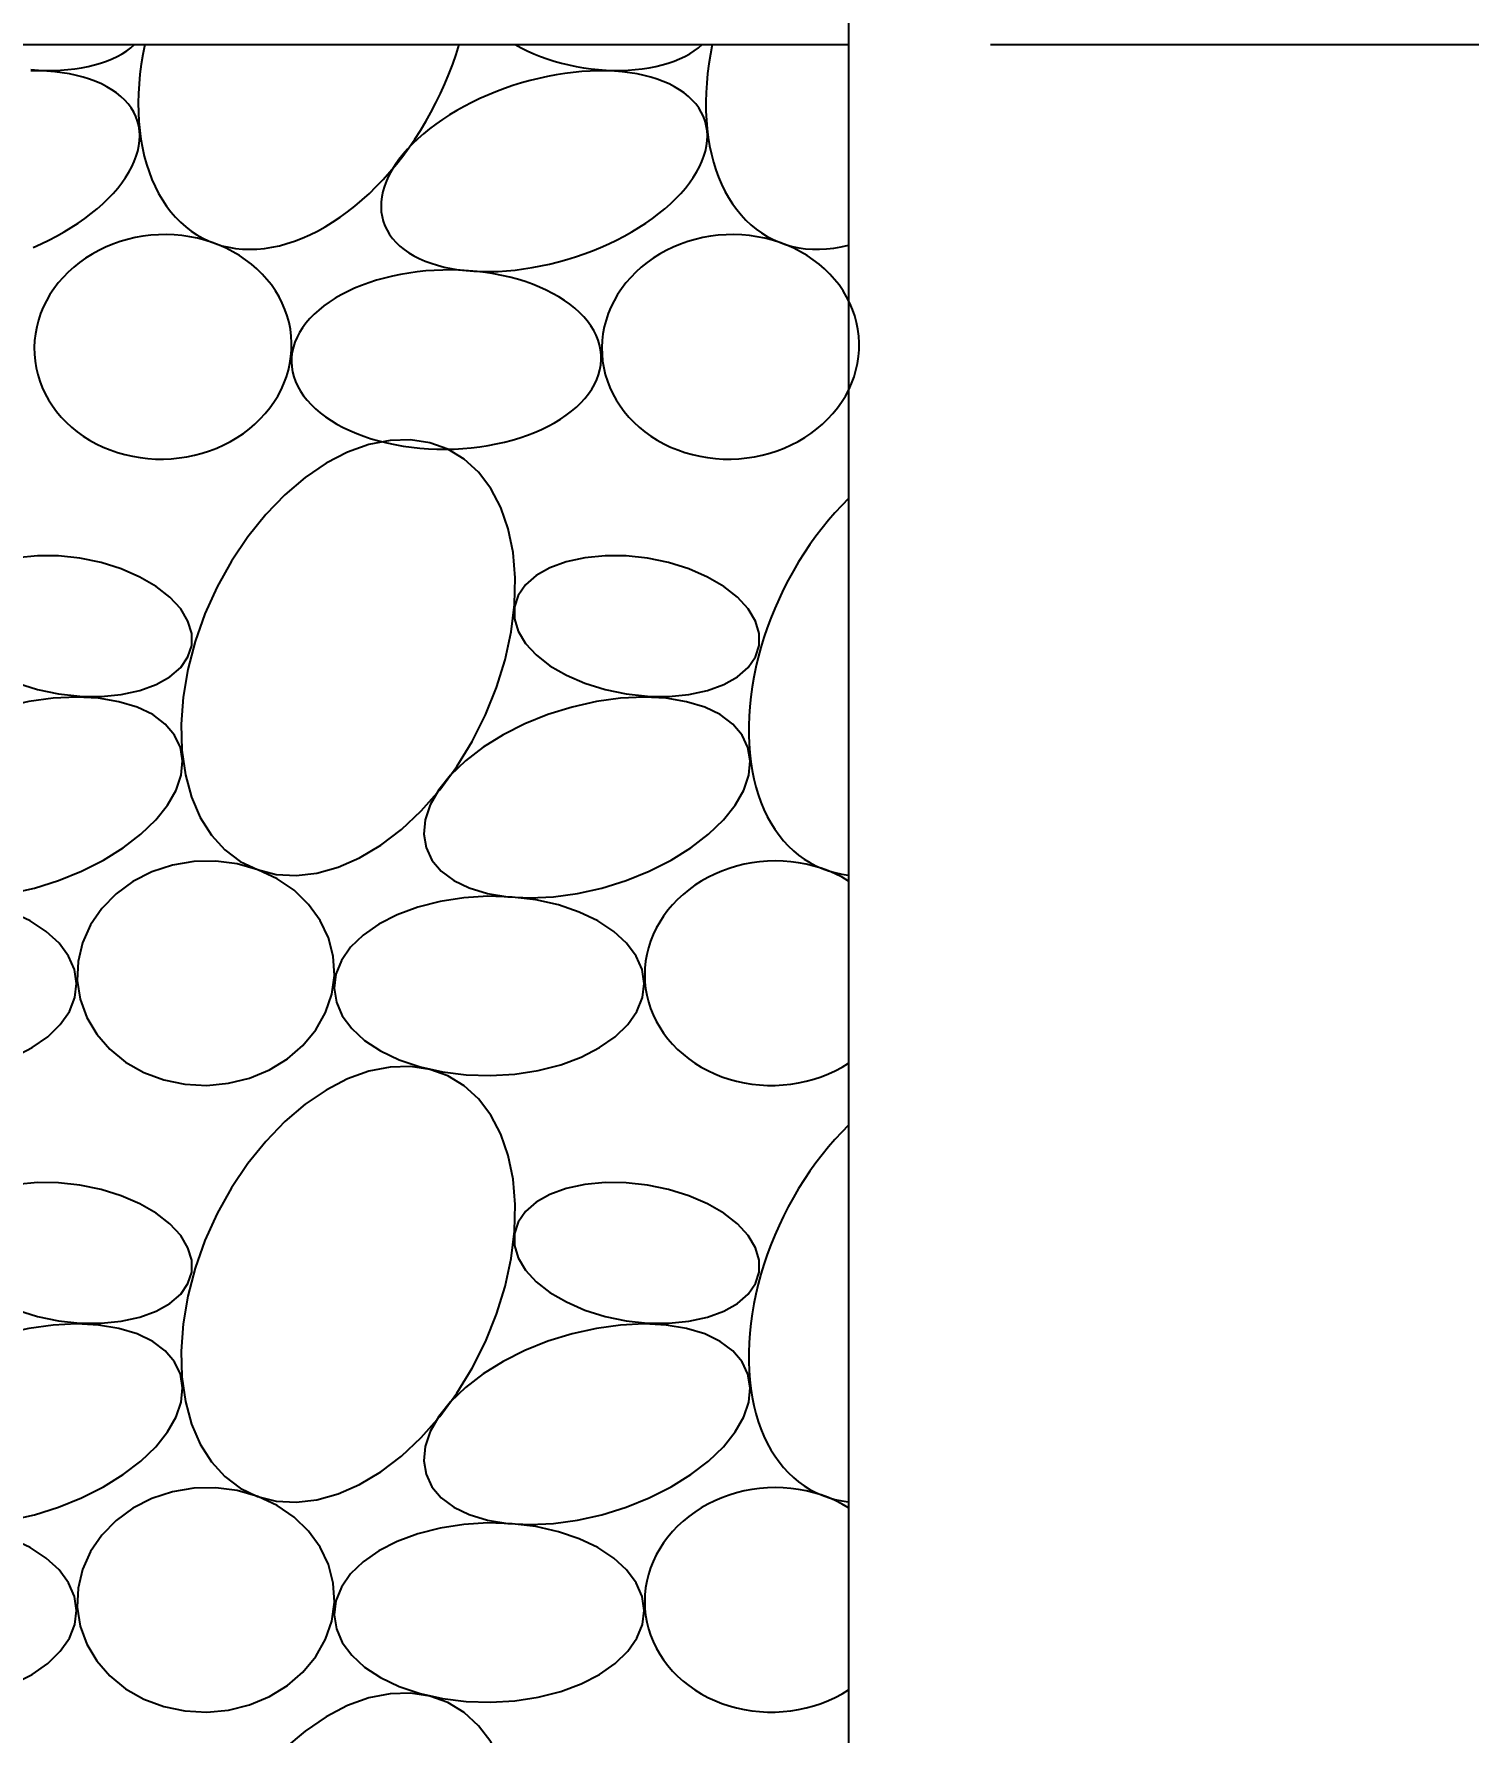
# Model space of a CAD drawing. Extents: x 10 to 698, y 9 to 300.
# Drawn here: x 652.576 to 655.102, y 139.807 to 142.797 of the extents above; entities that cross this region are included whole.
import ezdxf

# ---------------------------------------------------------------- set-up
doc = ezdxf.new("R2010")
doc.units = 0
doc.header["$LTSCALE"] = 0.5
doc.header["$MEASUREMENT"] = 0
doc.layers.get('0').update_dxf_attribs({"linetype": 'CONTINUOUS'})
doc.layers.get('DEFPOINTS').update_dxf_attribs({"linetype": 'CONTINUOUS'})
for name, color, linetype in [('A-ANNO-DIMS', 7, 'CONTINUOUS'), ('A-ANNO-SYMB', 7, 'CONTINUOUS'), ('A-DETL-MCUT', 2, 'CONTINUOUS'), ('A-DETL-PATT', 8, 'CONTINUOUS')]:
    doc.layers.add(name, color=color, linetype=linetype)
doc.styles.add('NOTE', font='romans.shx', dxfattribs={"width": 0.9})
doc.dimstyles.new('A1-8', dxfattribs={"dimscale": 8, "dimtxt": 0.09375, "dimasz": 0.046875, "dimexe": 0.03125, "dimexo": 0.03125, "dimgap": 0.03125, "dimtad": 1, "dimdec": 8, "dimzin": 3, "dimdsep": 46, "dimlunit": 4, "dimtxsty": 'Standard', "dimblk1": 'ARCHTICK', "dimblk2": 'ARCHTICK', "dimsah": 1, "dimcen": 0.09375, "dimclrd": 256, "dimclre": 256, "dimclrt": 256, "dimadec": 0, "dimazin": 0, "dimtfac": 1, "dimtdec": 8, "dimtmove": 2, "dimatfit": 3, "dimldrblk": 'ARCHTICK', "dimfxl": 0, "dimtolj": 1, "dimtzin": 3, "dimarcsym": 0})

# ---------------------------------------------------------------- blocks, each defined once
blk = doc.blocks.new('_ARCHTICK')
at = {"color": 0, "linetype": 'ByBlock'}
blk.add_lwpolyline([(-0.5, -0.5, 0.15, 0.15, 0), (0.5, 0.5, 0.15, 0.15, 0)], format="xyseb", dxfattribs=at)
blk = doc.blocks.new('*D6')
at = {"linetype": 'ByBlock'}
for p, q in [((654.2609, 146.779), (658.3002, 146.779)), ((658.0502, 146.779), (658.0502, 142.779)), ((654.2609, 142.779), (658.3002, 142.779))]:
    blk.add_line(p, q, dxfattribs=at)
at = {"layer": 'DEFPOINTS', "color": 0, "linetype": 'ByBlock'}
for p in [(654.0109, 146.779), (654.0109, 142.779), (658.0502, 142.779)]:
    blk.add_point(p, dxfattribs=at)
at = {"linetype": 'ByBlock', "xscale": 0.375, "yscale": 0.375, "zscale": 0.375}
for p, rotation in [((658.0502, 146.779), 90), ((658.0502, 142.779), 270)]:
    blk.add_blockref('_ARCHTICK', p, dxfattribs=dict(at, rotation=rotation))
at = {"linetype": 'ByBlock', "style": 'NOTE', "width": 0.9}
blk.add_text('4"', height=0.75, rotation=90, dxfattribs=at).set_placement((657.7288, 144.2165))
blk = doc.blocks.new('BATT-01')
at = {"flags": 128}
for points in [[(-0.06648, 0.06741), (-0.07044, 0.06884), (-0.07469, 0.06949), (-0.07917, 0.06935), (-0.0838, 0.06843), (-0.0885, 0.06674), (-0.09321, 0.0643), (-0.09783, 0.06116), (-0.1023, 0.05738), (-0.10654, 0.053), (-0.11048, 0.04811), (-0.11406, 0.04278), (-0.11721, 0.0371), (-0.1199, 0.03117), (-0.12206, 0.02508), (-0.12368, 0.01893), (-0.12471, 0.01282), (-0.12515, 0.00685), (-0.12498, 0.00113), (-0.12421, -0.00426), (-0.12285, -0.00922), (-0.12093, -0.01368), (-0.11847, -0.01756), (-0.11552, -0.0208), (-0.11213, -0.02335), (-0.10834, -0.02515), (-0.10422, -0.0262), (-0.09985, -0.02645), (-0.09529, -0.02592), (-0.09061, -0.02461), (-0.0859, -0.02254), (-0.08122, -0.01975), (-0.07667, -0.01628), (-0.07231, -0.01219), (-0.06821, -0.00755), (-0.06444, -0.00243), (-0.06107, 0.00309), (-0.05814, 0.0089), (-0.05571, 0.01493), (-0.05382, 0.02106), (-0.05249, 0.0272), (-0.05176, 0.03325), (-0.05162, 0.03911), (-0.05209, 0.04467), (-0.05315, 0.04986), (-0.0548, 0.05458), (-0.05699, 0.05876), (-0.0597, 0.06233), (-0.06288, 0.06523)], [(-0.0518, 0.0327), (-0.0518, 0.03004), (-0.05098, 0.02734), (-0.04936, 0.02466), (-0.047, 0.02211), (-0.04397, 0.01974), (-0.04036, 0.01764), (-0.03627, 0.01587), (-0.03184, 0.01448), (-0.0272, 0.01352), (-0.02248, 0.01301), (-0.01783, 0.01297), (-0.0134, 0.0134), (-0.00932, 0.01429), (-0.00571, 0.0156), (-0.00268, 0.01731), (-0.00032, 0.01936), (0.00129, 0.02168), (0.00211, 0.02421), (0.00211, 0.02687), (0.00129, 0.02958), (-0.00032, 0.03225), (-0.00268, 0.03481), (-0.00571, 0.03717), (-0.00933, 0.03927), (-0.01341, 0.04104), (-0.01785, 0.04243), (-0.02249, 0.04339), (-0.02721, 0.0439), (-0.03185, 0.04395), (-0.03628, 0.04352), (-0.04037, 0.04263), (-0.04398, 0.04131), (-0.04701, 0.0396), (-0.04937, 0.03756), (-0.05098, 0.03523)], [(-0.07123, -0.0203), (-0.06995, -0.02303), (-0.0679, -0.02545), (-0.06514, -0.02751), (-0.06172, -0.02917), (-0.05772, -0.03038), (-0.05324, -0.03112), (-0.04836, -0.03137), (-0.0432, -0.03112), (-0.03788, -0.03039), (-0.03252, -0.02919), (-0.02722, -0.02754), (-0.02212, -0.02548), (-0.01732, -0.02307), (-0.01294, -0.02034), (-0.00907, -0.01737), (-0.00579, -0.01421), (-0.00319, -0.01095), (-0.00131, -0.00765), (-0.00021, -0.00438), (0.0001, -0.00123), (-0.00039, 0.00175), (-0.00167, 0.00448), (-0.00372, 0.0069), (-0.00648, 0.00897), (-0.0099, 0.01062), (-0.0139, 0.01183), (-0.01839, 0.01257), (-0.02326, 0.01282), (-0.02842, 0.01257), (-0.03374, 0.01184), (-0.03911, 0.01064), (-0.0444, 0.00899), (-0.0495, 0.00694), (-0.0543, 0.00452), (-0.05868, 0.00179), (-0.06255, -0.00118), (-0.06583, -0.00433), (-0.06843, -0.0076), (-0.07031, -0.0109), (-0.07141, -0.01417), (-0.07172, -0.01732)], [(-0.14801, -0.04955), (-0.14737, -0.05369), (-0.14593, -0.05767), (-0.14373, -0.06137), (-0.14085, -0.06468), (-0.13736, -0.06751), (-0.13336, -0.06978), (-0.12897, -0.07142), (-0.12431, -0.07238), (-0.11952, -0.07264), (-0.11473, -0.07219), (-0.11009, -0.07104), (-0.10573, -0.06923), (-0.10177, -0.0668), (-0.09833, -0.06383), (-0.0955, -0.06041), (-0.09337, -0.05662), (-0.09199, -0.05259), (-0.09142, -0.04842), (-0.09166, -0.04423), (-0.0927, -0.04016), (-0.09453, -0.03631), (-0.09708, -0.03279), (-0.10028, -0.0297), (-0.10403, -0.02715), (-0.10825, -0.02519), (-0.11279, -0.02388), (-0.11753, -0.02327), (-0.12233, -0.02336), (-0.12706, -0.02417), (-0.13158, -0.02565), (-0.13576, -0.02778), (-0.13947, -0.03049), (-0.14262, -0.0337), (-0.14511, -0.03732), (-0.14687, -0.04124), (-0.14784, -0.04536)], [(-0.09144, -0.05124), (-0.09098, -0.05432), (-0.08968, -0.05731), (-0.0876, -0.06014), (-0.08476, -0.06274), (-0.08125, -0.06504), (-0.07715, -0.06699), (-0.07257, -0.06854), (-0.06761, -0.06965), (-0.06239, -0.0703), (-0.05705, -0.07046), (-0.05172, -0.07014), (-0.04653, -0.06934), (-0.0416, -0.06809), (-0.03707, -0.0664), (-0.03303, -0.06433), (-0.02959, -0.06193), (-0.02683, -0.05925), (-0.02482, -0.05636), (-0.02362, -0.05333), (-0.02324, -0.05024), (-0.02371, -0.04716), (-0.025, -0.04416), (-0.02709, -0.04134), (-0.02993, -0.03874), (-0.03344, -0.03643), (-0.03753, -0.03448), (-0.04212, -0.03293), (-0.04708, -0.03182), (-0.0523, -0.03118), (-0.05763, -0.03101), (-0.06296, -0.03133), (-0.06816, -0.03213), (-0.07308, -0.03339), (-0.07762, -0.03507), (-0.08166, -0.03714), (-0.0851, -0.03955), (-0.08786, -0.04223), (-0.08986, -0.04512), (-0.09107, -0.04815)]]:
    blk.add_lwpolyline(points, close=True, dxfattribs=at)

msp = doc.modelspace()

# ---------------------------------------------------------------- linework, layer by layer
at = {"layer": 'A-ANNO-SYMB'}
msp.add_line((654.01087003, 144.53828169), (654.01087003, 134.43923824), dxfattribs=at)
at = {"layer": 'A-DETL-MCUT'}
msp.add_line((647.26087003, 142.77896613), (654.01087003, 142.77896613), dxfattribs=at)
at = {"layer": 'A-DETL-PATT', "flags": 128}
for points in [[(652.57122005, 142.73477118), (652.58441249, 142.73384622), (652.59752573, 142.73338287), (652.61051084, 142.73338287), (652.62331937, 142.73384622), (652.63590352, 142.73477118), (652.64821635, 142.7361543), (652.6602119, 142.73799043), (652.67184541, 142.7402727), (652.68307347, 142.74299261), (652.69385419, 142.74614001), (652.70414734, 142.74970315), (652.71391452, 142.75366874), (652.72311926, 142.75802197), (652.73172724, 142.76274661), (652.73970633, 142.76782503), (652.74702675, 142.77323827), (652.75366119, 142.77896613)], [(652.77146437, 142.77896613), (652.76805319, 142.76145476), (652.7652416, 142.74402864), (652.7630355, 142.72672427), (652.7614395, 142.70957788), (652.76045694, 142.69262538), (652.76008989, 142.6759023), (652.76033911, 142.65944363), (652.76120408, 142.64328387), (652.76268299, 142.62745685), (652.76477274, 142.61199573), (652.76746895, 142.59693287), (652.77076598, 142.58229984), (652.77465693, 142.56812727), (652.77913363, 142.55444486), (652.78418673, 142.54128125), (652.78980562, 142.52866402), (652.79597856, 142.51661959), (652.8026926, 142.50517319), (652.80993368, 142.49434879), (652.81768665, 142.48416907), (652.82593525, 142.47465533), (652.83466222, 142.46582752), (652.84384929, 142.45770411), (652.85347719, 142.45030212), (652.86352578, 142.44363705), (652.87397401, 142.43772287), (652.88479999, 142.43257195), (652.89598105, 142.42819509), (652.90749378, 142.42460146), (652.91931405, 142.42179857), (652.93141712, 142.41979231), (652.94377764, 142.41858687), (652.95636971, 142.41818477), (652.96916697, 142.41858687), (652.98214261, 142.41979231), (652.99526946, 142.42179857), (653.00852002, 142.42460146), (653.02186654, 142.42819509), (653.03528107, 142.43257195), (653.04873552, 142.43772287), (653.0622017, 142.44363705), (653.07565141, 142.45030212), (653.08905649, 142.45770411), (653.10238885, 142.46582752), (653.11562058, 142.47465533), (653.12872395, 142.48416907), (653.14167154, 142.49434879), (653.15443621, 142.50517319), (653.16699125, 142.51661959), (653.17931034, 142.52866402), (653.19136769, 142.54128125), (653.20313806, 142.55444486), (653.21459677, 142.56812727), (653.22571985, 142.58229984), (653.23648398, 142.59693287), (653.24686663, 142.61199573), (653.25684605, 142.62745685), (653.26640134, 142.64328387), (653.27551249, 142.65944363), (653.28416041, 142.6759023), (653.292327, 142.69262538), (653.29999514, 142.70957788), (653.30714879, 142.72672427), (653.31377295, 142.74402864), (653.31985375, 142.76145476), (653.32537846, 142.77896613)], [(653.42383655, 142.77896613), (653.43423781, 142.77323827), (653.44511814, 142.76782503), (653.45643694, 142.76274661), (653.46815198, 142.75802197), (653.48021954, 142.75366874), (653.4925946, 142.74970315), (653.50523098, 142.74614001), (653.51808153, 142.74299261), (653.53109828, 142.7402727), (653.54423269, 142.73799043), (653.55743573, 142.7361543), (653.57065813, 142.73477118), (653.58385057, 142.73384622), (653.59696381, 142.73338287), (653.60994892, 142.73338287), (653.62275745, 142.73384622), (653.63534161, 142.73477118), (653.64765443, 142.7361543), (653.65964998, 142.73799043), (653.67128349, 142.7402727), (653.68251155, 142.74299261), (653.69329228, 142.74614001), (653.70358543, 142.74970315), (653.7133526, 142.75366874), (653.72255735, 142.75802197), (653.73116532, 142.76274661), (653.73914441, 142.76782503), (653.74646483, 142.77323827), (653.75309927, 142.77896613)], [(653.77090245, 142.77896613), (653.76755539, 142.76181407), (653.7647834, 142.74474305), (653.76259204, 142.7277874), (653.76098572, 142.71098116), (653.75996767, 142.69435812), (653.75953993, 142.67795166), (653.75970337, 142.66179475), (653.76045764, 142.64591986), (653.76180125, 142.63035887), (653.76373148, 142.61514306), (653.76624446, 142.60030299), (653.76933515, 142.58586848), (653.77299732, 142.57186853), (653.77722363, 142.55833127), (653.78200558, 142.5452839), (653.78733356, 142.53275263), (653.79319688, 142.52076264), (653.79958374, 142.50933802), (653.80648132, 142.49850173), (653.81387576, 142.48827553), (653.8217522, 142.47867997), (653.83009482, 142.46973434), (653.83888685, 142.4614566), (653.84811063, 142.45386338), (653.85774763, 142.44696995), (653.86777849, 142.44079015), (653.87818305, 142.4353364), (653.8889404, 142.43061965), (653.90002894, 142.42664939), (653.91142639, 142.42343358), (653.92310984, 142.4209787), (653.93505582, 142.41928967), (653.94724033, 142.41836989), (653.95963889, 142.4182212), (653.97222659, 142.4188439), (653.98497814, 142.42023675), (653.99786792, 142.42239694), (654.01087003, 142.42532013)], [(652.57479509, 142.42155168), (652.58900435, 142.4278651), (652.60289173, 142.43454091), (652.61641784, 142.44156018), (652.62954435, 142.44890302), (652.64223406, 142.45654861), (652.65445098, 142.46447528), (652.66616049, 142.47266056), (652.6773294, 142.48108125), (652.68792605, 142.48971348), (652.6979204, 142.49853278), (652.70728412, 142.50751416), (652.71599067, 142.51663214), (652.72401537, 142.5258609), (652.73133547, 142.53517426), (652.73793022, 142.54454583), (652.74378093, 142.55394904), (652.74887102, 142.56335723), (652.75318605, 142.57274375), (652.7567138, 142.58208198), (652.75944426, 142.59134546), (652.76136969, 142.60050791), (652.76248465, 142.60954338), (652.76278595, 142.61842625), (652.76227277, 142.62713134), (652.76094654, 142.63563398), (652.75881102, 142.64391005), (652.75587228, 142.65193611), (652.75213863, 142.65968941), (652.74762067, 142.66714796), (652.7423312, 142.67429062), (652.73628522, 142.68109715), (652.72949985, 142.68754826), (652.72199434, 142.69362565), (652.71378996, 142.6993121), (652.70490997, 142.70459149), (652.69537954, 142.70944886), (652.68522568, 142.71387043), (652.67447717, 142.71784368), (652.66316449, 142.72135734), (652.6513197, 142.72440145), (652.63897638, 142.72696738), (652.62616951, 142.72904786), (652.61293539, 142.73063699), (652.59931155, 142.73173027), (652.58533659, 142.7323246), (652.57105014, 142.73241829)], [(654.01087003, 141.97927916), (653.99877235, 141.96707857), (653.98694311, 141.9543266), (653.97540665, 141.94104948), (653.96418671, 141.92727455), (653.95330639, 141.91303017), (653.94278808, 141.89834564), (653.93265343, 141.8832512), (653.92292331, 141.8677779), (653.91361772, 141.8519576), (653.90475584, 141.83582286), (653.89635589, 141.81940689), (653.88843518, 141.80274347), (653.88100999, 141.7858669), (653.87409561, 141.76881192), (653.86770628, 141.75161363), (653.86185514, 141.73430742), (653.85655424, 141.71692893), (653.85181449, 141.6995139), (653.84764563, 141.68209819), (653.84405627, 141.66471765), (653.84105377, 141.64740804), (653.83864432, 141.630205), (653.83683288, 141.61314393), (653.83562318, 141.59625994), (653.8350177, 141.57958779), (653.8350177, 141.56316179), (653.83562318, 141.54701574), (653.83683288, 141.53118289), (653.83864432, 141.51569582), (653.84105377, 141.5005864), (653.84405627, 141.48588573), (653.84764563, 141.47162407), (653.85181449, 141.45783078), (653.85655424, 141.44453423), (653.86185514, 141.4317618), (653.86770628, 141.41953978), (653.87409561, 141.40789332), (653.88100999, 141.3968464), (653.88843518, 141.38642174), (653.89635589, 141.37664082), (653.90475584, 141.36752374), (653.91361772, 141.35908929), (653.92292331, 141.35135482), (653.93265343, 141.34433626), (653.94278808, 141.33804804), (653.95330639, 141.3325031), (653.96418671, 141.32771287), (653.97540665, 141.3236872), (653.98694311, 141.32043438), (653.99877235, 141.31796109), (654.01087003, 141.31627244)], [(654.01087003, 141.30566228), (653.99942046, 141.3122484), (653.98752122, 141.31820716), (653.97521654, 141.32351641), (653.96255216, 141.32815642), (653.94957513, 141.33210995), (653.93633369, 141.3353623), (653.92287706, 141.33790139), (653.90925524, 141.33971777), (653.89551886, 141.3408047), (653.88171898, 141.34115813), (653.86790688, 141.34077676), (653.85413389, 141.339662), (653.84045121, 141.337818), (653.82690969, 141.3352516), (653.81355965, 141.33197235), (653.80045071, 141.32799243), (653.7876316, 141.32332663), (653.77514996, 141.31799231), (653.76305217, 141.31200927), (653.75138319, 141.30539976), (653.74018641, 141.29818834), (653.72950342, 141.29040182), (653.71937394, 141.28206913), (653.70983561, 141.27322125), (653.70092388, 141.26389105), (653.69267188, 141.25411321), (653.68511027, 141.24392408), (653.67826715, 141.23336152), (653.67216796, 141.22246479), (653.66683537, 141.21127439), (653.66228919, 141.1998319), (653.65854633, 141.18817986), (653.65562069, 141.17636157), (653.65352314, 141.16442095), (653.65226149, 141.15240239), (653.65184042, 141.14035055), (653.65226149, 141.12831021), (653.65352314, 141.11632614), (653.65562069, 141.10444287), (653.65854633, 141.09270457), (653.66228919, 141.08115486), (653.66683537, 141.06983666), (653.67216796, 141.05879205), (653.67826715, 141.04806207), (653.68511027, 141.0376866), (653.69267188, 141.0277042), (653.70092388, 141.01815198), (653.70983561, 141.00906543), (653.71937394, 141.00047832), (653.72950342, 140.99242257), (653.74018641, 140.98492812), (653.75138319, 140.97802282), (653.76305217, 140.97173234), (653.77514996, 140.96608006), (653.7876316, 140.96108697), (653.80045071, 140.95677165), (653.81355965, 140.95315013), (653.82690969, 140.95023587), (653.84045121, 140.94803969), (653.85413389, 140.94656977), (653.86790688, 140.94583156), (653.88171898, 140.94582781), (653.89551886, 140.94655854), (653.90925524, 140.94802102), (653.92287706, 140.95020982), (653.93633369, 140.95311681), (653.94957513, 140.95673118), (653.96255216, 140.96103949), (653.97521654, 140.96602575), (653.98752122, 140.97167141), (653.99942046, 140.97795549), (654.01087003, 140.98485464)], [(654.01087003, 140.87556047), (653.99877235, 140.86335988), (653.98694311, 140.8506079), (653.97540665, 140.83733078), (653.96418671, 140.82355586), (653.95330639, 140.80931147), (653.94278808, 140.79462695), (653.93265343, 140.7795325), (653.92292331, 140.76405921), (653.91361772, 140.74823891), (653.90475584, 140.73210417), (653.89635589, 140.71568819), (653.88843518, 140.69902478), (653.88100999, 140.68214821), (653.87409561, 140.66509323), (653.86770628, 140.64789493), (653.86185514, 140.63058873), (653.85655424, 140.61321023), (653.85181449, 140.5957952), (653.84764563, 140.5783795), (653.84405627, 140.56099895), (653.84105377, 140.54368935), (653.83864432, 140.5264863), (653.83683288, 140.50942523), (653.83562318, 140.49254124), (653.8350177, 140.47586909), (653.8350177, 140.45944309), (653.83562318, 140.44329705), (653.83683288, 140.4274642), (653.83864432, 140.41197712), (653.84105377, 140.3968677), (653.84405627, 140.38216704), (653.84764563, 140.36790538), (653.85181449, 140.35411208), (653.85655424, 140.34081553), (653.86185514, 140.32804311), (653.86770628, 140.31582109), (653.87409561, 140.30417463), (653.88100999, 140.2931277), (653.88843518, 140.28270305), (653.89635589, 140.27292212), (653.90475584, 140.26380505), (653.91361772, 140.2553706), (653.92292331, 140.24763613), (653.93265343, 140.24061756), (653.94278808, 140.23432934), (653.95330639, 140.22878441), (653.96418671, 140.22399417), (653.97540665, 140.2199685), (653.98694311, 140.21671568), (653.99877235, 140.2142424), (654.01087003, 140.21255375)], [(654.01087003, 140.20194358), (653.99942046, 140.2085297), (653.98752122, 140.21448846), (653.97521654, 140.21979771), (653.96255216, 140.22443773), (653.94957513, 140.22839126), (653.93633369, 140.23164361), (653.92287706, 140.23418269), (653.90925524, 140.23599907), (653.89551886, 140.237086), (653.88171898, 140.23743944), (653.86790688, 140.23705807), (653.85413389, 140.23594331), (653.84045121, 140.2340993), (653.82690969, 140.2315329), (653.81355965, 140.22825365), (653.80045071, 140.22427373), (653.7876316, 140.21960794), (653.77514996, 140.21427361), (653.76305217, 140.20829057), (653.75138319, 140.20168106), (653.74018641, 140.19446965), (653.72950342, 140.18668312), (653.71937394, 140.17835044), (653.70983561, 140.16950255), (653.70092388, 140.16017235), (653.69267188, 140.15039452), (653.68511027, 140.14020539), (653.67826715, 140.12964283), (653.67216796, 140.1187461), (653.66683537, 140.10755569), (653.66228919, 140.09611321), (653.65854633, 140.08446116), (653.65562069, 140.07264287), (653.65352314, 140.06070226), (653.65226149, 140.04868369), (653.65184042, 140.03663185), (653.65226149, 140.02459152), (653.65352314, 140.01260745), (653.65562069, 140.00072418), (653.65854633, 139.98898587), (653.66228919, 139.97743616), (653.66683537, 139.96611797), (653.67216796, 139.95507336), (653.67826715, 139.94434338), (653.68511027, 139.93396791), (653.69267188, 139.92398551), (653.70092388, 139.91443328), (653.70983561, 139.90534673), (653.71937394, 139.89675962), (653.72950342, 139.88870387), (653.74018641, 139.88120942), (653.75138319, 139.87430412), (653.76305217, 139.86801364), (653.77514996, 139.86236136), (653.7876316, 139.85736828), (653.80045071, 139.85305296), (653.81355965, 139.84943143), (653.82690969, 139.84651717), (653.84045121, 139.844321), (653.85413389, 139.84285107), (653.86790688, 139.84211287), (653.88171898, 139.84210912), (653.89551886, 139.84283984), (653.90925524, 139.84430232), (653.92287706, 139.84649112), (653.93633369, 139.84939811), (653.94957513, 139.85301248), (653.96255216, 139.8573208), (653.97521654, 139.86230705), (653.98752122, 139.86795271), (653.99942046, 139.8742368), (654.01087003, 139.88113595)]]:
    msp.add_lwpolyline(points, dxfattribs=at)
for points in [[(653.19151825, 142.46750751), (653.194457, 142.45948145), (653.19819064, 142.45172815), (653.2027086, 142.4442696), (653.20799807, 142.43712694), (653.21404406, 142.43032041), (653.22082942, 142.4238693), (653.22833493, 142.41779191), (653.23653931, 142.41210546), (653.2454193, 142.40682607), (653.25494974, 142.4019687), (653.2651036, 142.39754713), (653.2758521, 142.39357388), (653.28716478, 142.39006022), (653.29900957, 142.38701611), (653.3113529, 142.38445018), (653.32415977, 142.3823697), (653.33739388, 142.38078057), (653.35101772, 142.37968729), (653.36499268, 142.37909296), (653.37927913, 142.37899927), (653.39383659, 142.37940648), (653.40862378, 142.38031344), (653.42359879, 142.38171758), (653.43871918, 142.38361491), (653.45394207, 142.38600007), (653.46922433, 142.38886628), (653.48452263, 142.39220542), (653.49979361, 142.39600803), (653.51499398, 142.40026333), (653.53008065, 142.40495926), (653.54501086, 142.4100825), (653.55974228, 142.41561854), (653.57423317, 142.42155168), (653.58844244, 142.4278651), (653.60232981, 142.43454091), (653.61585592, 142.44156018), (653.62898244, 142.44890302), (653.64167214, 142.45654861), (653.65388906, 142.46447528), (653.66559857, 142.47266056), (653.67676748, 142.48108125), (653.68736413, 142.48971348), (653.69735848, 142.49853278), (653.7067222, 142.50751416), (653.71542875, 142.51663214), (653.72345345, 142.5258609), (653.73077355, 142.53517426), (653.7373683, 142.54454583), (653.74321902, 142.55394904), (653.7483091, 142.56335723), (653.75262413, 142.57274375), (653.75615188, 142.58208198), (653.75888234, 142.59134546), (653.76080778, 142.60050791), (653.76192273, 142.60954338), (653.76222404, 142.61842625), (653.76171085, 142.62713134), (653.76038462, 142.63563398), (653.75824911, 142.64391005), (653.75531036, 142.65193611), (653.75157672, 142.65968941), (653.74705876, 142.66714796), (653.74176929, 142.67429062), (653.7357233, 142.68109715), (653.72893793, 142.68754826), (653.72143242, 142.69362565), (653.71322805, 142.6993121), (653.70434805, 142.70459149), (653.69481762, 142.70944886), (653.68466376, 142.71387043), (653.67391526, 142.71784368), (653.66260258, 142.72135734), (653.65075778, 142.72440145), (653.63841446, 142.72696738), (653.62560759, 142.72904786), (653.61237348, 142.73063699), (653.59874963, 142.73173027), (653.58477468, 142.7323246), (653.57048822, 142.73241829), (653.55593077, 142.73201108), (653.54114358, 142.73110412), (653.52616856, 142.72969998), (653.51104818, 142.72780265), (653.49582528, 142.72541749), (653.48054302, 142.72255128), (653.46524472, 142.71921214), (653.44997375, 142.71540953), (653.43477338, 142.71115423), (653.41968671, 142.7064583), (653.4047565, 142.70133506), (653.39002507, 142.69579902), (653.37553419, 142.68986588), (653.36132492, 142.68355246), (653.34743755, 142.67687665), (653.33391143, 142.66985738), (653.32078492, 142.66251454), (653.30809522, 142.65486895), (653.29587829, 142.64694228), (653.28416878, 142.638757), (653.27299987, 142.63033631), (653.26240322, 142.62170408), (653.25240887, 142.61288478), (653.24304515, 142.6039034), (653.2343386, 142.59478542), (653.2263139, 142.58555666), (653.2189938, 142.5762433), (653.21239905, 142.56687174), (653.20654834, 142.55746852), (653.20145825, 142.54806033), (653.19714322, 142.53867381), (653.19361548, 142.52933558), (653.19088502, 142.5200721), (653.18895958, 142.51090965), (653.18784463, 142.50187418), (653.18754332, 142.49299131), (653.18805651, 142.48428622), (653.18938274, 142.47578359)], [(652.57726558, 142.23350298), (652.57837316, 142.22149957), (652.5803185, 142.20958888), (652.58309438, 142.19781522), (652.58669047, 142.18622237), (652.5910934, 142.17485348), (652.59628677, 142.16375082), (652.60225128, 142.15295572), (652.60896473, 142.14250831), (652.61640215, 142.13244748), (652.62453587, 142.12281064), (652.63333563, 142.11363364), (652.64276871, 142.10495063), (652.6528, 142.09679391), (652.66339219, 142.08919381), (652.67450587, 142.08217861), (652.68609971, 142.07577442), (652.69813057, 142.07000505), (652.7105537, 142.06489196), (652.72332287, 142.06045418), (652.7363906, 142.05670821), (652.74970827, 142.053668), (652.76322633, 142.05134484), (652.77689449, 142.04974739), (652.79066192, 142.04888158), (652.80447739, 142.04875064), (652.81828951, 142.04935505), (652.83204689, 142.05069257), (652.84569837, 142.05275822), (652.85919315, 142.05554431), (652.87248104, 142.05904048), (652.88551259, 142.06323372), (652.89823934, 142.06810844), (652.91061394, 142.07364651), (652.92259035, 142.07982731), (652.93412403, 142.08662785), (652.94517206, 142.09402285), (652.95569334, 142.10198478), (652.96564875, 142.11048403), (652.97500123, 142.11948898), (652.983716, 142.12896613), (652.99176065, 142.13888023), (652.99910524, 142.14919439), (653.00572244, 142.15987025), (653.01158766, 142.17086809), (653.01667906, 142.182147), (653.0209777, 142.19366502), (653.0244676, 142.2053793), (653.02713577, 142.21724627), (653.02897229, 142.22922177), (653.02997032, 142.24126127), (653.03012615, 142.25331996), (653.0294392, 142.26535299), (653.02791203, 142.27731561), (653.02555032, 142.2891633), (653.02236285, 142.30085199), (653.01836149, 142.3123382), (653.01356111, 142.3235792), (653.00797957, 142.33453318), (653.00163764, 142.34515938), (652.99455891, 142.35541827), (652.98676972, 142.36527169), (652.97829904, 142.37468298), (652.96917838, 142.38361714), (652.95944166, 142.39204093), (652.94912513, 142.39992301), (652.93826714, 142.40723405), (652.92690809, 142.41394687), (652.91509025, 142.42003649), (652.90285757, 142.42548025), (652.89025555, 142.4302579), (652.87733109, 142.43435168), (652.86413225, 142.43774635), (652.85070814, 142.44042928), (652.83710871, 142.4423905), (652.82338453, 142.4436227), (652.80958666, 142.44412131), (652.79576644, 142.44388446), (652.78197527, 142.44291304), (652.76826446, 142.44121067), (652.75468502, 142.43878367), (652.74128745, 142.43564108), (652.72812161, 142.43179458), (652.71523647, 142.42725849), (652.70267995, 142.42204968), (652.69049878, 142.41618752), (652.67873827, 142.40969383), (652.66744216, 142.40259276), (652.65665248, 142.39491072), (652.64640937, 142.3866763), (652.63675094, 142.37792013), (652.62771311, 142.36867477), (652.6193295, 142.35897464), (652.6116313, 142.3488558), (652.60464715, 142.3383559), (652.59840304, 142.32751401), (652.59292218, 142.31637045), (652.58822498, 142.30496668), (652.58432889, 142.29334513), (652.58124842, 142.28154902), (652.57899503, 142.26962224), (652.5775771, 142.25760915), (652.5769999, 142.24555445)], [(653.57670367, 142.23350298), (653.57781124, 142.22149957), (653.57975659, 142.20958888), (653.58253247, 142.19781522), (653.58612856, 142.18622237), (653.59053148, 142.17485348), (653.59572485, 142.16375082), (653.60168936, 142.15295572), (653.60840281, 142.14250831), (653.61584023, 142.13244748), (653.62397395, 142.12281064), (653.63277372, 142.11363364), (653.64220679, 142.10495063), (653.65223808, 142.09679391), (653.66283027, 142.08919381), (653.67394395, 142.08217861), (653.68553779, 142.07577442), (653.69756865, 142.07000505), (653.70999178, 142.06489196), (653.72276096, 142.06045418), (653.73582869, 142.05670821), (653.74914635, 142.053668), (653.76266441, 142.05134484), (653.77633258, 142.04974739), (653.7901, 142.04888158), (653.80391547, 142.04875064), (653.81772759, 142.04935505), (653.83148498, 142.05069257), (653.84513645, 142.05275822), (653.85863124, 142.05554431), (653.87191912, 142.05904048), (653.88495068, 142.06323372), (653.89767742, 142.06810844), (653.91005202, 142.07364651), (653.92202844, 142.07982731), (653.93356211, 142.08662785), (653.94461014, 142.09402285), (653.95513143, 142.10198478), (653.96508683, 142.11048403), (653.97443931, 142.11948898), (653.98315409, 142.12896613), (653.99119873, 142.13888023), (653.99854332, 142.14919439), (654.00516053, 142.15987025), (654.01102574, 142.17086809), (654.01611714, 142.182147), (654.02041579, 142.19366502), (654.02390569, 142.2053793), (654.02657386, 142.21724627), (654.02841037, 142.22922177), (654.0294084, 142.24126127), (654.02956423, 142.25331996), (654.02887729, 142.26535299), (654.02735012, 142.27731561), (654.0249884, 142.2891633), (654.02180094, 142.30085199), (654.01779957, 142.3123382), (654.01299919, 142.3235792), (654.00741765, 142.33453318), (654.00107572, 142.34515938), (653.993997, 142.35541827), (653.9862078, 142.36527169), (653.97773712, 142.37468298), (653.96861646, 142.38361714), (653.95887975, 142.39204093), (653.94856321, 142.39992301), (653.93770522, 142.40723405), (653.92634618, 142.41394687), (653.91452833, 142.42003649), (653.90229565, 142.42548025), (653.88969364, 142.4302579), (653.87676917, 142.43435168), (653.86357033, 142.43774635), (653.85014623, 142.44042928), (653.83654679, 142.4423905), (653.82282261, 142.4436227), (653.80902475, 142.44412131), (653.79520452, 142.44388446), (653.78141336, 142.44291304), (653.76770255, 142.44121067), (653.7541231, 142.43878367), (653.74072554, 142.43564108), (653.72755969, 142.43179458), (653.71467455, 142.42725849), (653.70211803, 142.42204968), (653.68993686, 142.41618752), (653.67817635, 142.40969383), (653.66688024, 142.40259276), (653.65609057, 142.39491072), (653.64584746, 142.3866763), (653.63618902, 142.37792013), (653.62715119, 142.36867477), (653.61876758, 142.35897464), (653.61106938, 142.3488558), (653.60408524, 142.3383559), (653.59784112, 142.32751401), (653.59236027, 142.31637045), (653.58766306, 142.30496668), (653.58376698, 142.29334513), (653.58068651, 142.28154902), (653.57843312, 142.26962224), (653.57701518, 142.25760915), (653.57643798, 142.24555445)], [(653.0298237, 142.21999434), (653.03037422, 142.21123048), (653.03176625, 142.20250609), (653.03399549, 142.19384816), (653.03705504, 142.18528344), (653.04093546, 142.1768384), (653.04562474, 142.16853914), (653.05110839, 142.16041133), (653.05736947, 142.15248008), (653.06438861, 142.14476991), (653.07214413, 142.13730464), (653.08061205, 142.13010736), (653.0897662, 142.12320031), (653.09957828, 142.11660484), (653.11001797, 142.11034134), (653.121053, 142.10442916), (653.13264925, 142.09888657), (653.14477088, 142.09373073), (653.15738044, 142.08897755), (653.17043893, 142.08464172), (653.183906, 142.08073666), (653.19774003, 142.07727444), (653.21189825, 142.07426574), (653.2263369, 142.07171988), (653.24101135, 142.06964472), (653.25587624, 142.06804668), (653.27088563, 142.0669307), (653.28599312, 142.06630022), (653.30115202, 142.06615719), (653.31631547, 142.06650206), (653.33143661, 142.06733376), (653.34646869, 142.06864972), (653.36136525, 142.07044587), (653.37608024, 142.07271666), (653.39056819, 142.07545508), (653.40478431, 142.07865265), (653.41868466, 142.08229949), (653.43222628, 142.08638434), (653.4453673, 142.09089456), (653.45806712, 142.09581621), (653.47028647, 142.10113409), (653.48198759, 142.10683175), (653.49313431, 142.11289159), (653.50369217, 142.11929487), (653.51362855, 142.1260218), (653.52291272, 142.13305158), (653.531516, 142.1403625), (653.53941179, 142.14793195), (653.54657568, 142.15573653), (653.55298553, 142.16375213), (653.55862153, 142.17195396), (653.56346626, 142.18031668), (653.56750475, 142.18881443), (653.5707245, 142.19742095), (653.57311558, 142.20610964), (653.57467058, 142.21485364), (653.5753847, 142.22362592), (653.57525574, 142.23239938), (653.57428409, 142.24114688), (653.57247276, 142.2498414), (653.56982734, 142.25845606), (653.56635602, 142.26696423), (653.56206951, 142.27533961), (653.55698108, 142.28355632), (653.55110644, 142.29158895), (653.54446377, 142.29941269), (653.53707358, 142.30700334), (653.52895872, 142.31433745), (653.52014428, 142.32139234), (653.5106575, 142.32814621), (653.5005277, 142.33457819), (653.48978619, 142.34066838), (653.47846618, 142.34639798), (653.46660265, 142.35174926), (653.45423228, 142.35670569), (653.44139329, 142.36125195), (653.42812538, 142.36537398), (653.41446955, 142.36905905), (653.40046802, 142.37229576), (653.38616406, 142.37507411), (653.37160188, 142.37738551), (653.3568265, 142.37922282), (653.34188359, 142.38058036), (653.32681932, 142.38145393), (653.31168028, 142.38184083), (653.29651324, 142.38173987), (653.28136509, 142.38115136), (653.26628266, 142.38007712), (653.25131255, 142.37852046), (653.23650105, 142.3764862), (653.22189393, 142.37398063), (653.20753635, 142.37101149), (653.19347268, 142.36758796), (653.17974639, 142.36372062), (653.16639992, 142.35942143), (653.1534745, 142.35470366), (653.1410101, 142.34958192), (653.12904524, 142.34407202), (653.11761691, 142.338191), (653.10676042, 142.33195703), (653.09650934, 142.32538939), (653.08689535, 142.31850837), (653.07794816, 142.31133525), (653.06969544, 142.30389219), (653.06216269, 142.2962022), (653.05537319, 142.28828905), (653.04934794, 142.28017721), (653.04410555, 142.27189173), (653.03966222, 142.26345824), (653.0360317, 142.25490279), (653.0332252, 142.24625185), (653.0312514, 142.23753213), (653.0301164, 142.2287706)]]:
    msp.add_lwpolyline(points, close=True, dxfattribs=at)

# ---------------------------------------------------------------- block references
at = {"layer": 'A-DETL-PATT', "xscale": 8, "yscale": 8, "zscale": 8}
for p in [(652.83735006, 141.52692581), (653.83678814, 141.52692581), (652.83735006, 140.42320712), (653.83678814, 140.42320712), (652.83735006, 139.31948842), (653.83678814, 139.31948842)]:
    msp.add_blockref('BATT-01', p, dxfattribs=at)

# ---------------------------------------------------------------- dimensions: what is measured, and where the dimension line sits
at = {"layer": 'A-ANNO-DIMS'}
dim = msp.add_linear_dim(base=(658.05021421, 142.77896613), p1=(654.01087003, 146.77896613), p2=(654.01087003, 142.77896613), angle=90, dimstyle='A1-8', dxfattribs=at)
dim.commit()
dim.dimension.update_dxf_attribs({"geometry": '*D6', "text_midpoint": (657.35378564, 144.77896613)})

doc.saveas('drawing.dxf')
